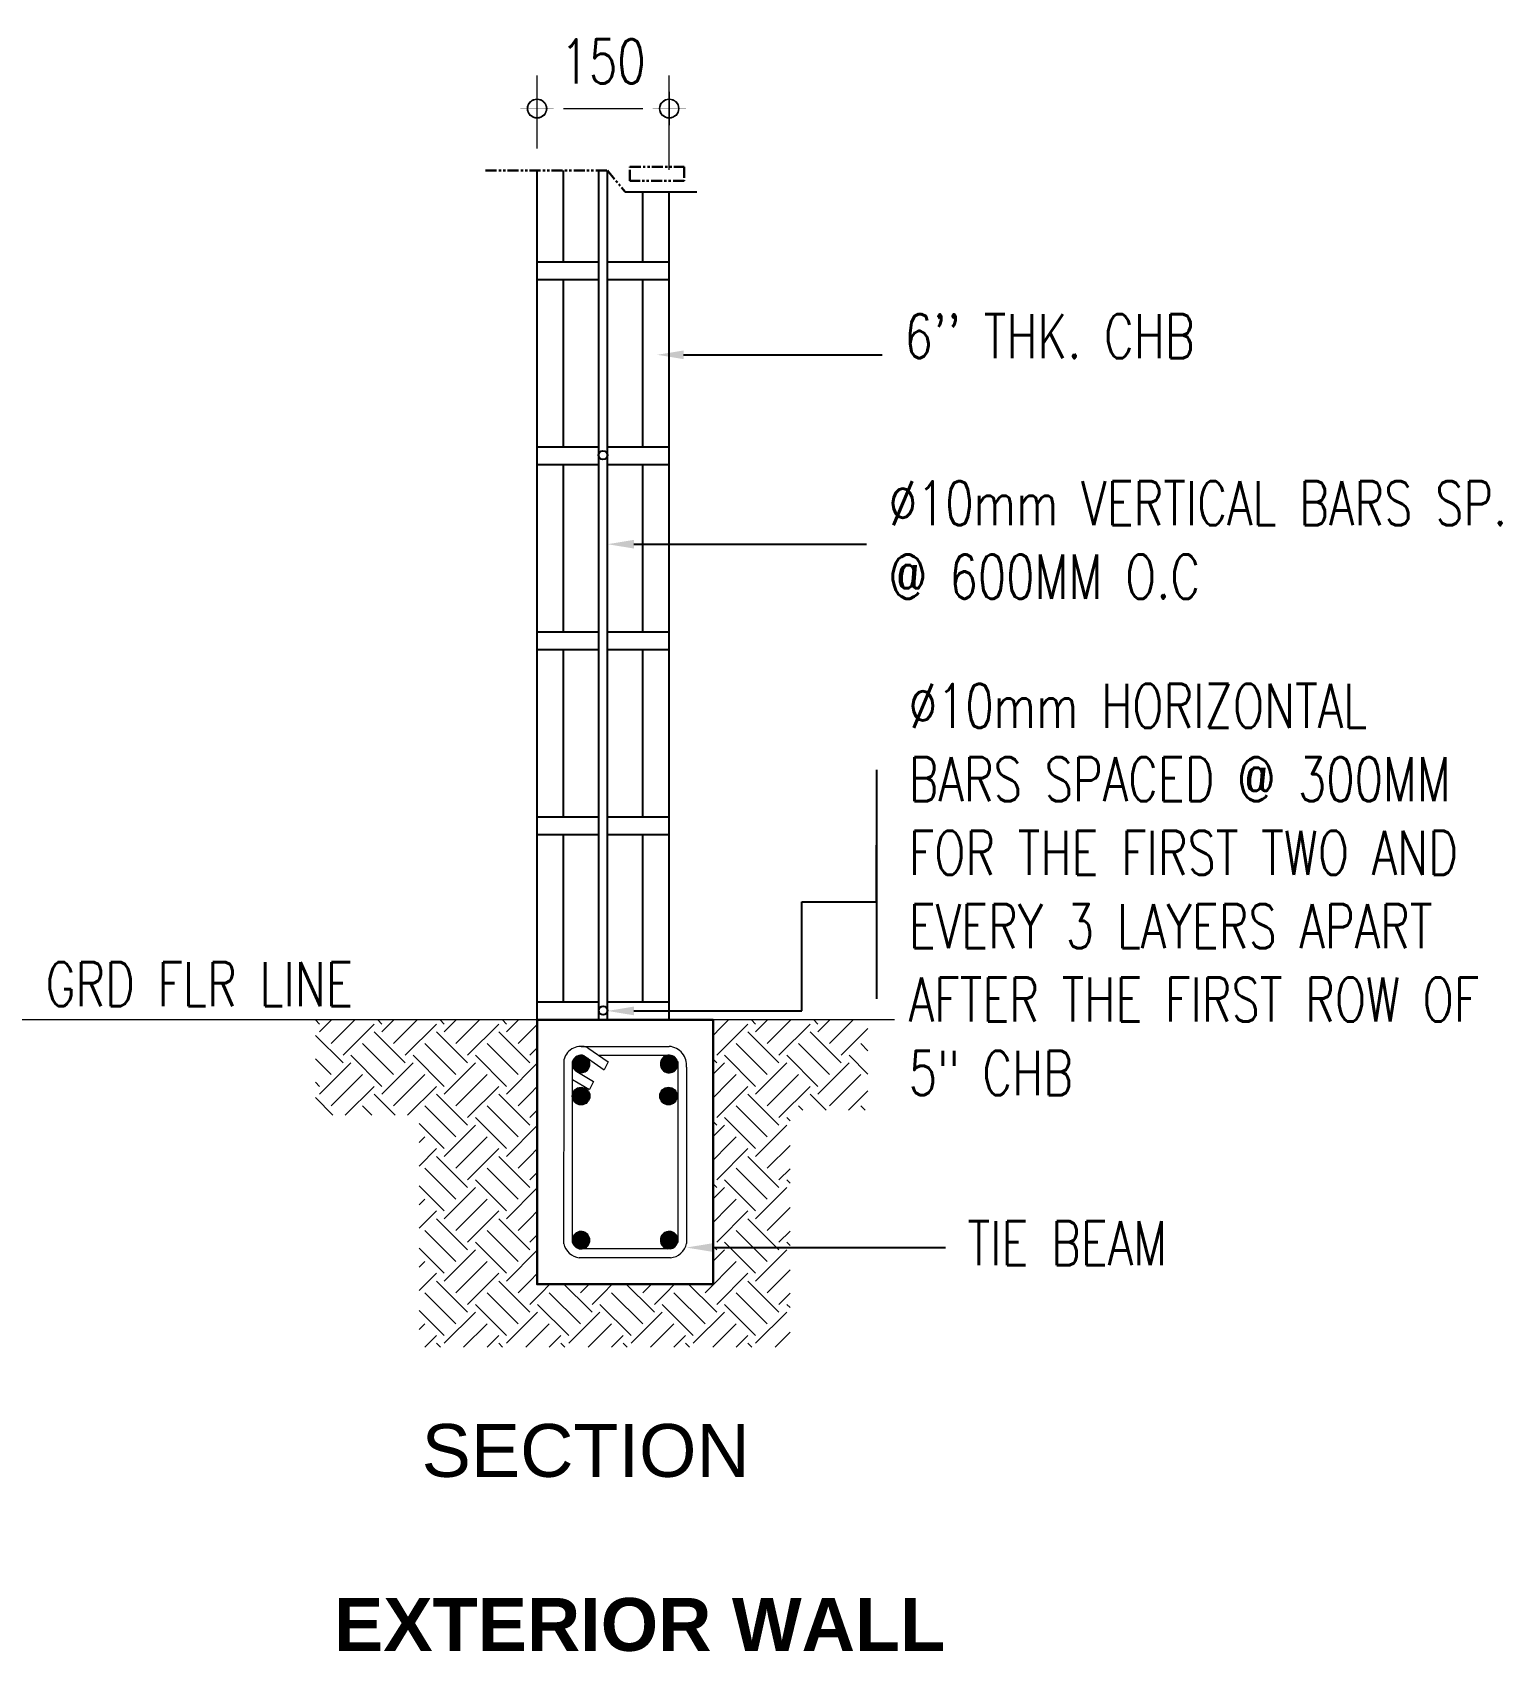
# Model space of a CAD drawing. Header units: millimetres. Extents: x 1634676 to 2610633, y -385676 to -37463.
# Drawn here: x 2122118 to 2123786, y -61582 to -59744 of the extents above; entities that cross this region are included whole.
import ezdxf
from ezdxf import colors
from ezdxf.entities.mleader import LeaderData, LeaderLine
from ezdxf.math import Vec2, Vec3

# ---------------------------------------------------------------- set-up
doc = ezdxf.new("R2010")
doc.units = ezdxf.units.MM
doc.header["$MEASUREMENT"] = 0
doc.linetypes.add('PHANTOM', pattern=[2.5, 1.25, -0.25, 0.25, -0.25, 0.25, -0.25])
doc.layers.get('0').update_dxf_attribs({"lineweight": 15})
doc.layers.get('Defpoints').update_dxf_attribs({"color": 250})
for name, color, linetype, lineweight in [('.2', 2, 'Continuous', 20), ('ST-ANNOT_A', 74, 'Continuous', 20), ('ST-DIM_E', 250, 'Continuous', 13), ('ST-FTG_E', 58, 'PHANTOM', 30), ('ST-GIRDER_CONT', 3, 'Continuous', 30), ('ST-HAT_E', 250, 'Continuous', 9), ('ST-HATCH_E', 250, 'Continuous', 9), ('ST-STL_E', 5, 'Continuous', 25), ('ST-TIES_E', 14, 'Continuous', 15), ('ST-WALL_E', 2, 'Continuous', 25)]:
    doc.layers.add(name, color=color, linetype=linetype, lineweight=lineweight)
doc.layers.add('.5', color=7, linetype='Continuous')
doc.styles.add('ARIAL', font='arial.ttf')
doc.styles.add('ST_TEXT', font='romans.shx', dxfattribs={"width": 0.75})
doc.styles.get("Standard").update_dxf_attribs({"font": 'GOTHIC.TTF'})
doc.dimstyles.new('ST_D25', dxfattribs={"dimscale": 25, "dimtxt": 2, "dimasz": 1.2, "dimexe": 1.5, "dimexo": 1, "dimgap": 1, "dimtad": 1, "dimdec": 0, "dimzin": 1, "dimdsep": 46, "dimtxsty": 'ST_TEXT', "dimblk": 'OpenIndicator', "dimcen": 1, "dimclrd": 256, "dimclre": 256, "dimclrt": 7, "dimadec": 0, "dimazin": 0, "dimtfac": 1, "dimtdec": 0, "dimtix": 1, "dimtmove": 2, "dimatfit": 3, "dimldrblk": 'OPEN90', "dimfxl": 0.075, "dimlwd": -1, "dimlwe": -1, "dimarcsym": 0})

# ---------------------------------------------------------------- blocks, each defined once
blk = doc.blocks.new('OpenIndicator')
at = {"layer": 'ST-DIM_E'}
h = blk.add_hatch(color=255, dxfattribs=at)
h.paths.add_polyline_path([(0.35, 0), (0.365, 0, 0.414214), (0, 0.365), (0, 0.35, -0.414214)])
h.paths.add_polyline_path([(0, 0.35), (0, 0.365, 0.414214), (-0.365, 0), (-0.35, 0, -0.414214)])
h.paths.add_polyline_path([(0, -0.35), (0, -0.365, 0.414214), (0.365, 0), (0.35, 0, -0.414214)])
h.paths.add_polyline_path([(-0.35, 0), (-0.365, 0, 0.414214), (0, -0.365), (0, -0.35, -0.414214)])
at = {"layer": 'ST-DIM_E', "color": 255}
blk.add_line((0, 0.634), (0, -0.634), dxfattribs=at)
at = {"layer": 'ST-DIM_E', "color": 255, "const_width": 0.01}
blk.add_lwpolyline([(-0.63, 0), (0.63, 0)], dxfattribs=at)
at = {"layer": 'ST-DIM_E', "color": 255}
for radius in [0.365, 0.35]:
    blk.add_circle((0, 0), radius, dxfattribs=at)
blk = doc.blocks.new('*D159')
at = {"layer": 'Defpoints', "color": 0, "transparency": 16777216}
for p in [(2122840.8, -59830.3), (2122690.8, -59900.7), (2122840.8, -59925)]:
    blk.add_point(p, dxfattribs=at)
at = {"layer": 'ST-DIM_E', "transparency": 16777216}
for p, q in [((2122690.8, -59875.7), (2122690.8, -59792.8)), ((2122840.8, -59900), (2122840.8, -59792.8)), ((2122720.8, -59830.3), (2122810.8, -59830.3))]:
    blk.add_line(p, q, dxfattribs=at)
at = {"layer": 'ST-DIM_E', "transparency": 16777216, "xscale": 30, "yscale": 30, "zscale": 30, "rotation": 180}
blk.add_blockref('OpenIndicator', (2122690.8, -59830.3), dxfattribs=at)
at = {"layer": 'ST-DIM_E', "transparency": 16777216, "xscale": 30, "yscale": 30, "zscale": 30}
blk.add_blockref('OpenIndicator', (2122840.8, -59830.3), dxfattribs=at)
at = {"layer": 'ST-DIM_E', "color": 7, "lineweight": -2, "transparency": 16777216, "insert": (2122765.8, -59776.7), "char_height": 50, "attachment_point": 5, "style": 'ST_TEXT'}
blk.add_mtext('150', dxfattribs=at)
blk = doc.blocks.new('_Open90')
at = {"color": 0, "linetype": 'ByBlock', "lineweight": -2}
for p, q in [((0, 0), (-1, 0)), ((-0.5, 0.5), (0, 0)), ((0, 0), (-0.5, -0.5))]:
    blk.add_line(p, q, dxfattribs=at)
blk = doc.blocks.new('789789797')
blk.add_wipeout([(1379854.4, -158893.5), (1379854.4, -159193.5), (1380054.4, -159193.5), (1380054.4, -158893.5)]).translate(0, 0, 0).dxf.layer = 'ST-HAT_E'
at = {"layer": 'ST-TIES_E'}
h = blk.add_hatch(color=256, dxfattribs=at)
h.dxf.hatch_style = 1
h.paths.add_polyline_path([(1379912, -158936.9), (1379908, -158934.1, 0.437054), (1379894.8, -158940.7), (1379894.8, -158946.3, 1.241381)])
h = blk.add_hatch(color=256, dxfattribs=at)
h.dxf.hatch_style = 1
h.paths.add_polyline_path([(1380012, -158936.9), (1380008, -158934.1, 0.437054), (1379994.8, -158940.7), (1379994.8, -158946.3, 1.241381)])
h = blk.add_hatch(color=256, dxfattribs=at)
h.dxf.hatch_style = 1
h.paths.add_polyline_path([(1379911.9, -158973.4), (1379907.9, -158970.6, 0.437054), (1379894.8, -158977.1), (1379894.8, -158982.7, 1.241381)])
h = blk.add_hatch(color=256, dxfattribs=at)
h.dxf.hatch_style = 1
h.paths.add_polyline_path([(1380011.3, -158973.4), (1380007.2, -158970.6, 0.437054), (1379994.1, -158977.1), (1379994.1, -158982.7, 1.241381)])
h = blk.add_hatch(color=256, dxfattribs=at)
h.dxf.hatch_style = 1
h.paths.add_polyline_path([(1379912, -159136.9), (1379908, -159134.1, 0.437054), (1379894.8, -159140.7), (1379894.8, -159146.3, 1.241381)])
h = blk.add_hatch(color=256, dxfattribs=at)
h.dxf.hatch_style = 1
h.paths.add_polyline_path([(1380012, -159136.9), (1380008, -159134.1, 0.437054), (1379994.8, -159140.7), (1379994.8, -159146.3, 1.241381)])
at = {"layer": 'ST-GIRDER_CONT', "elevation": 0}
blk.add_lwpolyline([(1379854.4, -158893.5), (1380054.4, -158893.5), (1380054.4, -159193.5), (1379854.4, -159193.5)], close=True, dxfattribs=at)
at = {"layer": 'ST-TIES_E'}
for p, q in [((1379904.4, -158923.5, 0), (1380004.4, -158923.5, 0)), ((1379912.1, -158925, 0), (1379935.2, -158941, 0)), ((1379884.8, -159147.5, 0), (1379885.2, -158937.9, 0)), ((1379894.8, -158961, 0), (1379894.8, -158940.7, 0)), ((1379908, -158934.1, 0), (1379930.6, -158950, 0)), ((1379924.3, -158933.5, 0), (1380004.4, -158933.5, 0)), ((1379935.2, -158941, 0), (1379930.6, -158950, 0)), ((1380014.1, -158940.8, 0), (1380014.1, -159146.1, 0)), ((1380024.1, -158947.2, 0), (1380024.1, -159147.2, 0)), ((1379894.8, -159146.3, 0), (1379894.8, -158961, 0)), ((1379894.8, -158961, 0), (1379914, -158972.3, 0)), ((1379899.5, -158952.2, 0), (1379918.5, -158963.3, 0)), ((1379918.5, -158963.3, 0), (1379914, -158972.3, 0)), ((1380005.9, -159163.4, 0), (1379902.4, -159163.4, 0)), ((1380005.9, -159153.4, 0), (1379903, -159153.4, 0))]:
    blk.add_line(p, q, dxfattribs=at)
for centre in [(1379904.4, -158979.9, 0), (1380003.7, -158979.9, 0)]:
    blk.add_circle(centre, 10, dxfattribs=at)
for centre, radius, start, end in [((1379904.4, -158943.5, 0), 20, 67.4593, 163.7372), ((1380002.9, -158944.8, 0), 21.3, 353.3121, 85.875), ((1379904.4, -158943.5, 0), 10, 69.3054, 163.7372), ((1379904.4, -158943.5, 0), 10, 196.2628, 40.8495), ((1380004.4, -158943.5, 0), 10, 15.3146, 344.6854), ((1379904.4, -159143.5, 0), 20, 191.4478, 264.18), ((1379904.4, -159143.5, 0), 10, 196.2628, 163.7372), ((1380004.4, -159143.5, 0), 10, 15.3146, 261.7657), ((1380004.4, -159143.5, 0), 10, 278.2343, 344.6854), ((1380004.5, -159143.5, 0), 19.9, 273.8151, 349.2964)]:
    blk.add_arc(centre, radius, start, end, dxfattribs=at)

msp = doc.modelspace()

# ---------------------------------------------------------------- hatches: boundary and pattern name
at = {"layer": 'ST-HATCH_E', "ltscale": 100}
h = msp.add_hatch(dxfattribs=at)
h.set_pattern_fill('EARTH', color=256, scale=200, angle=45, style=0)
h.set_pattern_definition([(45, (741915.126, 98547.7), (-1e-13, 70.7106781), [50, -50]), (45, (741901.867, 98560.96), (-1e-13, 70.7106781), [50, -50]), (45, (741888.61, 98574.217), (-1e-13, 70.7106781), [50, -50]), (135, (741888.61, 98583.056), (-70.7106781, -9e-14), [50, -50]), (135, (741901.867, 98596.314), (-70.7106781, -9e-14), [50, -50]), (135, (741915.126, 98609.57), (-70.7106781, -9e-14), [50, -50])])
h.paths.add_polyline_path([(2122977.977, -60967.324), (2123066.421, -60967.324), (2123066.421, -60864.813), (2122635.797, -60864.813), (2122439.096, -60864.813), (2122439.096, -60973.004), (2122556.795, -60973.004), (2122556.795, -61236.313), (2122977.977, -61236.313)])

# ---------------------------------------------------------------- linework, layer by layer
at = {"layer": '.2', "ltscale": 2, "elevation": 0}
msp.add_lwpolyline([(2123096.454, -60864.813), (2122013.885, -60864.813)], dxfattribs=at)
at = {"layer": '.5', "ltscale": 100}
for p, q in [((2122760.797, -60864.813, 0), (2122690.797, -60864.813, 0)), ((2122840.797, -60864.813, 0), (2122770.797, -60864.813, 0))]:
    msp.add_line(p, q, dxfattribs=at)
at = {"lineweight": -2}
for p, q in [((2122790.874, -59924.998), (2122872.268, -59924.998)), ((2123076.292, -60730.771), (2123076.292, -60666.557))]:
    msp.add_line(p, q, dxfattribs=at)
at = {"layer": 'ST-DIM_E', "lineweight": -2}
for p, q in [((2123076.292, -60581.062), (2123076.292, -60840.998)), ((2122991.44, -60854.595), (2122991.44, -60730.771)), ((2122991.44, -60730.771), (2123076.292, -60730.771))]:
    msp.add_line(p, q, dxfattribs=at)
at = {"layer": 'ST-FTG_E', "ltscale": 10}
for p, q in [((2122632.345, -59900.748), (2122770.797, -59900.748)), ((2122770.797, -59900.748), (2122790.874, -59924.998))]:
    msp.add_line(p, q, dxfattribs=at)
at = {"layer": 'ST-FTG_E', "ltscale": 10, "elevation": 0}
msp.add_lwpolyline([(2122796.2, -59896.442), (2122857.651, -59896.442), (2122857.651, -59912.363), (2122796.2, -59912.363)], close=True, dxfattribs=at)
at = {"layer": 'ST-STL_E'}
for p, q in [((2122760.797, -61164.813, 0), (2122760.797, -59900.748, 0)), ((2122770.797, -61164.813, 0), (2122770.797, -59900.748, 0))]:
    msp.add_line(p, q, dxfattribs=at)
for centre in [(2122765.629, -60223.8), (2122765.741, -60854.202)]:
    msp.add_circle(centre, 5, dxfattribs=at)
at = {"layer": 'ST-WALL_E', "ltscale": 100}
for p, q in [((2122690.797, -61164.813, 0), (2122690.797, -59900.748, 0)), ((2122690.797, -60004.813, 0), (2122690.797, -59900.748, 0)), ((2122720.797, -60004.813, 0), (2122720.797, -59900.748, 0)), ((2122810.797, -60004.813, 0), (2122810.797, -59924.998, 0)), ((2122840.797, -61164.813, 0), (2122840.797, -59924.998, 0)), ((2122840.797, -60004.813, 0), (2122840.797, -59924.998, 0)), ((2122760.797, -60004.813, 0), (2122690.797, -60004.813, 0)), ((2122840.797, -60004.813, 0), (2122770.797, -60004.813, 0)), ((2122760.797, -60024.813, 0), (2122690.797, -60024.813, 0)), ((2122720.797, -60214.813, 0), (2122720.797, -60024.813, 0)), ((2122840.797, -60024.813, 0), (2122770.797, -60024.813, 0)), ((2122810.797, -60214.813, 0), (2122810.797, -60024.813, 0)), ((2122760.797, -60214.813, 0), (2122690.797, -60214.813, 0)), ((2122840.797, -60214.813, 0), (2122770.797, -60214.813, 0)), ((2122760.797, -60234.813, 0), (2122690.797, -60234.813, 0)), ((2122720.797, -60424.813, 0), (2122720.797, -60234.813, 0)), ((2122840.797, -60234.813, 0), (2122770.797, -60234.813, 0)), ((2122810.797, -60424.813, 0), (2122810.797, -60234.813, 0)), ((2122760.797, -60424.813, 0), (2122690.797, -60424.813, 0)), ((2122840.797, -60424.813, 0), (2122770.797, -60424.813, 0)), ((2122760.797, -60444.813, 0), (2122690.797, -60444.813, 0)), ((2122720.797, -60634.813, 0), (2122720.797, -60444.813, 0)), ((2122840.797, -60444.813, 0), (2122770.797, -60444.813, 0)), ((2122810.797, -60634.813, 0), (2122810.797, -60444.813, 0)), ((2122760.797, -60634.813, 0), (2122690.797, -60634.813, 0)), ((2122840.797, -60634.813, 0), (2122770.797, -60634.813, 0)), ((2122760.797, -60654.813, 0), (2122690.797, -60654.813, 0)), ((2122720.797, -60844.813, 0), (2122720.797, -60654.813, 0)), ((2122840.797, -60654.813, 0), (2122770.797, -60654.813, 0)), ((2122810.797, -60844.813, 0), (2122810.797, -60654.813, 0)), ((2122760.797, -60844.813, 0), (2122690.797, -60844.813, 0)), ((2122840.797, -60844.813, 0), (2122770.797, -60844.813, 0)), ((2122720.797, -61054.813, 0), (2122720.797, -60864.813, 0)), ((2122810.797, -61054.813, 0), (2122810.797, -60864.813, 0)), ((2122760.797, -61054.813, 0), (2122690.797, -61054.813, 0)), ((2122840.797, -61054.813, 0), (2122770.797, -61054.813, 0)), ((2122760.797, -61074.813, 0), (2122690.797, -61074.813, 0)), ((2122720.797, -61164.813, 0), (2122720.797, -61074.813, 0)), ((2122840.797, -61074.813, 0), (2122770.797, -61074.813, 0)), ((2122810.797, -61164.813, 0), (2122810.797, -61074.813, 0))]:
    msp.add_line(p, q, dxfattribs=at)

# ---------------------------------------------------------------- texts
at = {"lineweight": -2, "char_height": 60, "attachment_point": 1, "style": 'ARIAL'}
for s, width, gutter_width, heights, insert in [('SECTION', 0.31806, 1, [0], (2122559.745, -61323.479, 0)), ('{\\fArial|b1|i0|c0|p34;EXTERIOR WALL}', 2333.06058, 1.378, [0.414], (2122460.365, -61520.985, 0))]:
    msp.add_mtext_dynamic_manual_height_columns(s, width=width, gutter_width=gutter_width, heights=heights, dxfattribs=dict(at, insert=insert))
at = {"layer": 'ST-ANNOT_A', "char_height": 50, "attachment_point": 4, "style": 'ST_TEXT'}
for s, width, insert in [("6'' THK. CHB        ", 569.63263, (2123107.906, -60088.709, 0)), ('%%C10mm VERTICAL BARS SP. @ 600MM O.C         ', 766.38947, (2123090.01, -60319.96, 0)), ('%%C10mm HORIZONTAL BARS SPACED @ 300MM FOR THE FIRST TWO AND EVERY 3 LAYERS APART AFTER THE FIRST ROW OF 5" CHB        ', 718.96541, (2123112.766, -60716.689, 0)), ('GRD FLR LINE', 571.75838, (2122132.9, -60824.107, 0)), ('TIE BEAM', 766.38947, (2123179.504, -61118.334, 0))]:
    msp.add_mtext_dynamic_manual_height_columns(s, width=width, gutter_width=1, heights=[0], dxfattribs=dict(at, insert=insert))

# ---------------------------------------------------------------- dimensions: what is measured, and where the dimension line sits
at = {"layer": 'ST-DIM_E', "lineweight": -2}
dim = msp.add_linear_dim(base=(2122840.797, -59830.31, 0), p1=(2122690.797, -59900.748, 0), p2=(2122840.797, -59924.998, 0), text='150', dimstyle='ST_D25', dxfattribs=at)
dim.commit()
dim.dimension.update_dxf_attribs({"geometry": '*D159', "text_midpoint": (2122765.797, -59776.654, 0), "dimtype": 160})

# ---------------------------------------------------------------- leaders
ml = msp.add_multileader_mtext('Standard', dxfattribs=at)
ml.set_content('', color=256)
ml.set_leader_properties()
ml.build(insert=Vec2(0, 0))
ml.multileader.update_dxf_attribs({"dogleg_length": 0.36, "arrow_head_size": 30})
ctx = ml.context
ctx.base_point, ctx.char_height, ctx.arrow_head_size, ctx.landing_gap_size, ctx.plane_origin = Vec3(2123082.418, -60109.813, 0), 180, 30, 90, Vec3(2124443.976, -60229.106, 0)
notes = []
notes.append((ctx, [(0, (1, 1, 0), (2122977.567, -60109.813, 0), (1, 0), 104.85, [(0, [(2122827.207, -60109.813, 0)], 0, [])])]))
ctx.mtext.insert, ctx.mtext.flow_direction = Vec3(2123172.418, -60019.813, 0), 5
ml = msp.add_multileader_mtext('Standard', dxfattribs=at)
ml.set_content('', color=256)
ml.set_leader_properties()
ml.build(insert=Vec2(0, 0))
ml.multileader.update_dxf_attribs({"dogleg_length": 0.36, "arrow_head_size": 30})
ctx = ml.context
ctx.base_point, ctx.char_height, ctx.arrow_head_size, ctx.landing_gap_size, ctx.plane_origin = Vec3(2123064.984, -60324.813, 0), 180, 30, 90, Vec3(2124387.566, -60444.106, 0)
notes.append((ctx, [(0, (1, 1, 0), (2122921.158, -60324.813, 0), (1, 0), 143.826, [(0, [(2122770.797, -60324.813, 0)], 0, [])])]))
ctx.mtext.insert, ctx.mtext.flow_direction = Vec3(2123154.984, -60234.813, 0), 5
ml = msp.add_multileader_mtext('Standard', dxfattribs=at)
ml.set_content('', color=256)
ml.set_leader_properties()
ml.build(insert=Vec2(0, 0))
ml.multileader.update_dxf_attribs({"dogleg_length": 0.36, "arrow_head_size": 30})
ctx = ml.context
ctx.base_point, ctx.char_height, ctx.arrow_head_size, ctx.landing_gap_size, ctx.plane_origin = Vec3(2122991.44, -60854.595), 180, 30, 90, Vec3(2124387.495, -60973.889)
notes.append((ctx, [(0, (1, 1, 0), (2122921.086, -60854.595), (1, 0), 70.354, [(0, [(2122770.726, -60854.595)], 0, [])])]))
ctx.mtext.insert, ctx.mtext.flow_direction = Vec3(2123081.44, -60764.595), 5
for ctx, leaders in notes:
    for number, flags, end, landing, length, lines in leaders:
        leader = LeaderData()
        leader.index, (leader.has_last_leader_line, leader.has_dogleg_vector, leader.attachment_direction) = number, flags
        leader.last_leader_point, leader.dogleg_vector, leader.dogleg_length = Vec3(end), Vec3(landing), length
        for number, points, colour, breaks in lines:
            line = LeaderLine()
            line.index, line.vertices, line.color, line.breaks = number, Vec3.list(points), colors.encode_raw_color(colour), breaks
            leader.lines.append(line)
        ctx.leaders.append(leader)

# ---------------------------------------------------------------- next in the draw order: block references
at = {"layer": '.2'}
msp.add_blockref('789789797', (742836.359, 98028.674), dxfattribs=at)

# ---------------------------------------------------------------- next in the draw order: leaders
at = {"layer": 'ST-DIM_E', "lineweight": -2}
ml = msp.add_multileader_mtext('Standard', dxfattribs=at)
ml.set_content('', color=256)
ml.set_leader_properties()
ml.build(insert=Vec2(0, 0))
ml.multileader.update_dxf_attribs({"dogleg_length": 0.36, "arrow_head_size": 30})
ctx = ml.context
ctx.base_point, ctx.char_height, ctx.arrow_head_size, ctx.landing_gap_size, ctx.plane_origin = Vec3(2123154.478, -61123.186, 0), 180, 30, 90, Vec3(2124477.06, -61242.48, 0)
notes = []
notes.append((ctx, [(0, (1, 1, 0), (2123010.651, -61123.186, 0), (1, 0), 143.826, [(0, [(2122860.291, -61123.186, 0)], 0, [])])]))
ctx.mtext.insert, ctx.mtext.flow_direction = Vec3(2123244.478, -61033.186, 0), 5
for ctx, leaders in notes:
    for number, flags, end, landing, length, lines in leaders:
        leader = LeaderData()
        leader.index, (leader.has_last_leader_line, leader.has_dogleg_vector, leader.attachment_direction) = number, flags
        leader.last_leader_point, leader.dogleg_vector, leader.dogleg_length = Vec3(end), Vec3(landing), length
        for number, points, colour, breaks in lines:
            line = LeaderLine()
            line.index, line.vertices, line.color, line.breaks = number, Vec3.list(points), colors.encode_raw_color(colour), breaks
            leader.lines.append(line)
        ctx.leaders.append(leader)

doc.saveas('drawing.dxf')
